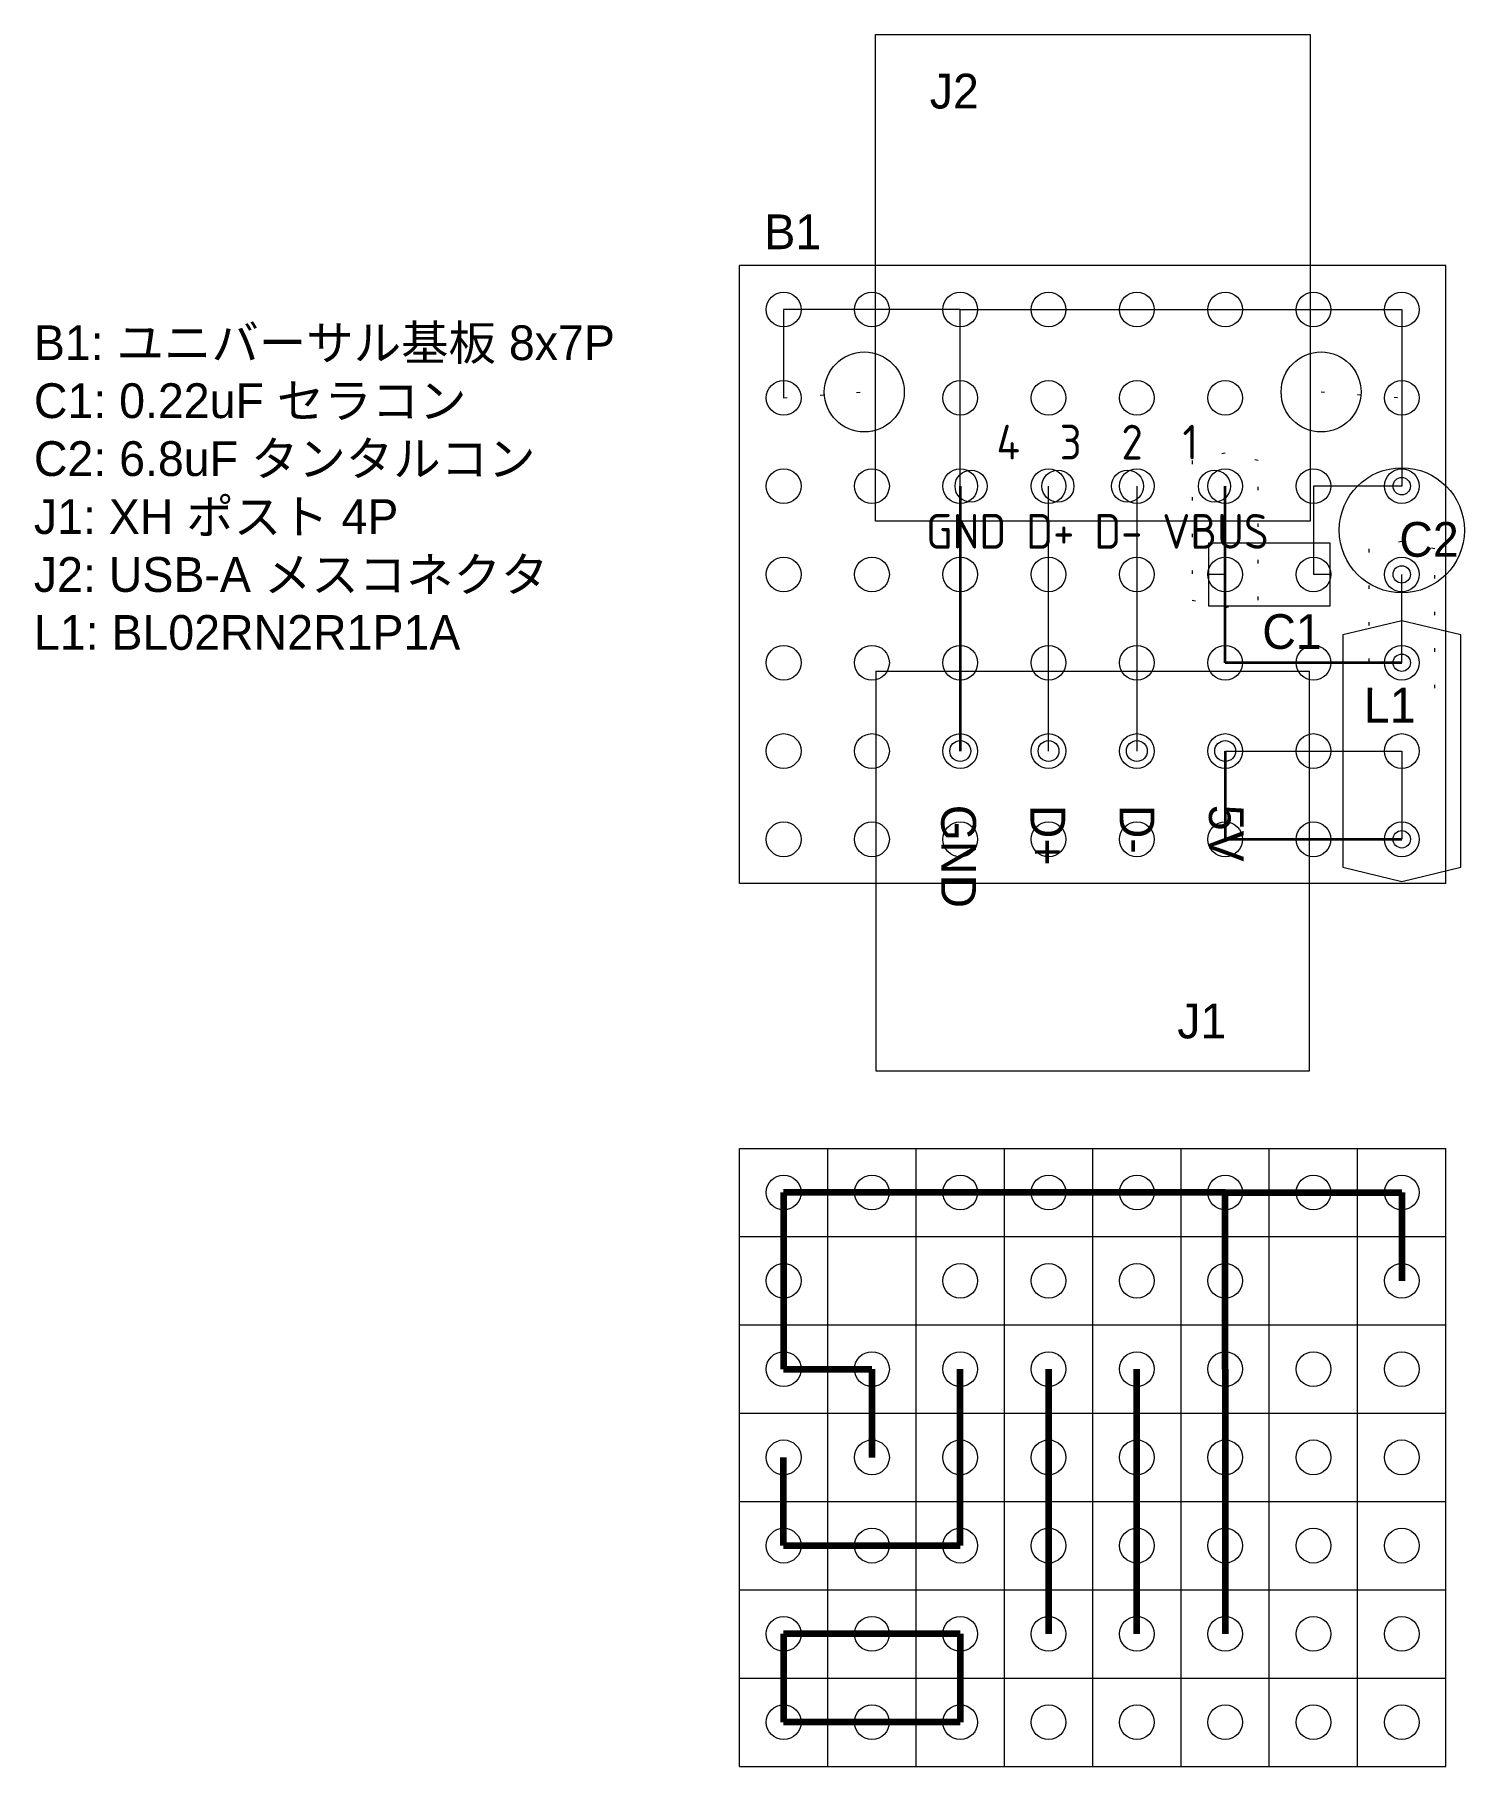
# Model space of a CAD drawing. Extents: x -21.5 to 19.6, y -26.7 to 23.1.
import ezdxf

# ---------------------------------------------------------------- set-up
doc = ezdxf.new("R2010")
doc.units = 0
doc.linetypes.add('DOTTINY', pattern=[0.9525, 0, -0.9525])
doc.layers.get('0').update_dxf_attribs({"linetype": 'CONTINUOUS', "lineweight": 9})
for name, color, linetype, lineweight in [('0_GND', 7, 'CONTINUOUS', 15), ('5V line', 1, 'CONTINUOUS', 15), ('condenser', 5, 'CONTINUOUS', 15)]:
    doc.layers.add(name, color=color, linetype=linetype, lineweight=lineweight)
for name, color, linetype, lineweight, true_color in [('0_wire', 92, 'CONTINUOUS', 15, 0x00c700), ('fuse', 96, 'CONTINUOUS', 15, 0x006c00), ('resister', 132, 'CONTINUOUS', 13, 0x00cbcb), ('terminal', 16, 'CONTINUOUS', 15, 0x800000), ('universal_board', 253, 'CONTINUOUS', 15, 0xa0a0a4)]:
    doc.layers.add(name, color=color, linetype=linetype, lineweight=lineweight, true_color=true_color)
doc.styles.add('iso', font='iso')
doc.styles.add('kst32b', font='kst32b')
doc.styles.add('unicode', font='unicode')

msp = doc.modelspace()

# ---------------------------------------------------------------- linework, layer by layer
at = {"layer": '0_GND'}
for p, q in [((2.54, 15.24), (0, 15.24)), ((0, 15.24), (0, 12.7)), ((5.08, 15.24), (2.54, 15.24)), ((5.08, 10.16), (5.08, 15.24)), ((5.08, 15.24), (17.78, 15.24)), ((17.78, 15.24), (17.78, 10.16)), ((17.78, 10.16), (15.24, 10.16)), ((15.24, 10.16), (15.24, 7.62))]:
    msp.add_line(p, q, dxfattribs=at)
at = {"layer": '0_GND', "lineweight": 35}
msp.add_line((5.08, 10.16), (5.08, 2.54), dxfattribs=at)
at = {"layer": '0_GND', "lineweight": 200}
for p, q in [((12.7, -10.16), (0, -10.16)), ((0, -10.16), (0, -15.24)), ((12.7, -15.24), (12.7, -10.16)), ((12.7, -10.16), (15.24, -10.16)), ((15.24, -10.16), (17.78, -10.16)), ((17.78, -10.16), (17.78, -12.7)), ((0, -15.24), (2.54, -15.24)), ((2.54, -15.24), (2.54, -17.78)), ((12.7, -15.24), (12.7, -22.86))]:
    msp.add_line(p, q, dxfattribs=at)
at = {"layer": '0_wire'}
for p, q in [((7.62, 2.54), (7.62, 10.16)), ((10.16, 10.16), (10.16, 2.54))]:
    msp.add_line(p, q, dxfattribs=at)
at = {"layer": '0_wire', "lineweight": 200}
for p, q in [((7.62, -15.24), (7.62, -22.86)), ((10.16, -22.86), (10.16, -15.24))]:
    msp.add_line(p, q, dxfattribs=at)
at = {"layer": '5V line', "linetype": 'DOTTINY'}
for p, q in [((12.7, 11.11), (11.75, 10.896)), ((13.65, 10.896), (12.7, 11.11)), ((11.75, 10.896), (11.75, 6.884)), ((13.65, 6.884), (13.65, 10.896)), ((11.75, 6.884), (12.7, 6.67)), ((12.7, 6.67), (13.65, 6.884))]:
    msp.add_line(p, q, dxfattribs=at)
at = {"layer": '5V line', "lineweight": 35}
for p, q in [((12.7, 7.62), (12.7, 10.16)), ((12.7, 5.08), (12.7, 7.62)), ((17.78, 5.08), (12.7, 5.08)), ((12.7, 2.54), (12.7, 0)), ((12.7, 0), (17.78, 0))]:
    msp.add_line(p, q, dxfattribs=at)
at = {"layer": '5V line'}
for p, q in [((17.78, 5.08), (17.78, 7.62)), ((12.7, 2.54), (17.78, 2.54)), ((17.78, 2.54), (17.78, 0))]:
    msp.add_line(p, q, dxfattribs=at)
at = {"layer": '5V line', "lineweight": 200}
for p, q in [((5.08, -17.78), (5.08, -15.24)), ((0, -20.32), (0, -17.78)), ((5.08, -20.32), (5.08, -17.78)), ((0, -20.32), (5.08, -20.32)), ((5.08, -22.86), (0, -22.86)), ((0, -22.86), (0, -25.4)), ((5.08, -22.86), (5.08, -25.4)), ((5.08, -25.4), (0, -25.4))]:
    msp.add_line(p, q, dxfattribs=at)
at = {"layer": '5V line', "linetype": 'DOTTINY'}
msp.add_lwpolyline([(17.78, 8.57), (16.83, 8.356), (16.83, 4.344), (17.78, 4.13), (18.73, 4.344), (18.73, 8.356), (17.78, 8.57)], dxfattribs=at)
at = {"layer": 'condenser'}
for p, q in [((15.72, 8.52), (12.22, 8.52)), ((12.22, 8.52), (12.22, 6.72)), ((15.72, 6.72), (15.72, 8.52)), ((12.7, 7.62), (12.22, 7.62)), ((15.72, 7.62), (15.24, 7.62)), ((12.22, 6.72), (15.72, 6.72))]:
    msp.add_line(p, q, dxfattribs=at)
for centre, radius in [((17.78, 8.89), 1.8), ((17.78, 10.16), 0.25), ((17.78, 7.62), 0.25)]:
    msp.add_circle(centre, radius, dxfattribs=at)
at = {"layer": 'fuse'}
msp.add_lwpolyline([(16.08, 5.883), (16.08, -0.803), (17.78, -1.21), (19.48, -0.803), (19.48, 5.883), (17.78, 6.29), (16.08, 5.883)], dxfattribs=at)
for centre in [(17.78, 5.08), (17.78, 0)]:
    msp.add_circle(centre, 0.25, dxfattribs=at)
at = {"layer": 'resister', "linetype": 'DOTTINY', "lineweight": 13}
for p, q in [((0, 12.7), (2.32, 12.87)), ((15.46, 12.87), (17.78, 12.7))]:
    msp.add_line(p, q, dxfattribs=at)
at = {"layer": 'terminal'}
for p, q in [((2.64, 23.15), (15.14, 23.15)), ((2.64, 9.15), (2.64, 23.15)), ((15.14, 23.15), (15.14, 9.15)), ((15.14, 9.15), (2.64, 9.15)), ((2.65, 4.84), (2.65, -6.66)), ((2.65, 4.84), (15.13, 4.84)), ((15.13, -6.66), (15.13, 4.84)), ((2.65, -6.66), (15.13, -6.66))]:
    msp.add_line(p, q, dxfattribs=at)
for centre, radius in [((2.32, 12.87), 1.15), ((15.46, 12.87), 1.15), ((5.39, 10.16), 0.46), ((7.89, 10.16), 0.46), ((9.89, 10.16), 0.46), ((12.39, 10.16), 0.46), ((5.08, 2.54), 0.3), ((7.62, 2.54), 0.3), ((10.16, 2.54), 0.3), ((12.7, 2.54), 0.3)]:
    msp.add_circle(centre, radius, dxfattribs=at)
at = {"layer": 'universal_board'}
for p, q in [((19.05, 16.51), (-1.27, 16.51)), ((-1.27, -1.27), (-1.27, 16.51)), ((19.05, -1.27), (19.05, 16.51)), ((19.05, -1.27), (-1.27, -1.27)), ((-1.27, -8.89), (19.05, -8.89)), ((-1.27, -26.67), (-1.27, -8.89)), ((1.27, -26.67), (1.27, -8.89)), ((3.81, -26.67), (3.81, -8.89)), ((6.35, -26.67), (6.35, -8.89)), ((8.89, -26.67), (8.89, -8.89)), ((11.43, -26.67), (11.43, -8.89)), ((13.97, -26.67), (13.97, -8.89)), ((16.51, -26.67), (16.51, -8.89)), ((19.05, -26.67), (19.05, -8.89)), ((-1.27, -11.43), (19.05, -11.43)), ((-1.27, -13.97), (19.05, -13.97)), ((-1.27, -16.51), (19.05, -16.51)), ((-1.27, -19.05), (19.05, -19.05)), ((-1.27, -21.59), (19.05, -21.59)), ((-1.27, -24.13), (19.05, -24.13)), ((-1.27, -26.67), (19.05, -26.67))]:
    msp.add_line(p, q, dxfattribs=at)
for centre in [(0, 15.24), (2.54, 15.24), (5.08, 15.24), (7.62, 15.24), (10.16, 15.24), (12.7, 15.24), (15.24, 15.24), (17.78, 15.24), (0, 12.7), (5.08, 12.7), (7.62, 12.7), (10.16, 12.7), (12.7, 12.7), (17.78, 12.7), (0, 10.16), (2.54, 10.16), (5.08, 10.16), (7.62, 10.16), (10.16, 10.16), (12.7, 10.16), (15.24, 10.16), (17.78, 10.16), (0, 7.62), (2.54, 7.62), (5.08, 7.62), (7.62, 7.62), (10.16, 7.62), (12.7, 7.62), (15.24, 7.62), (17.78, 7.62), (0, 5.08), (2.54, 5.08), (5.08, 5.08), (7.62, 5.08), (10.16, 5.08), (12.7, 5.08), (15.24, 5.08), (17.78, 5.08), (0, 2.54), (2.54, 2.54), (5.08, 2.54), (7.62, 2.54), (10.16, 2.54), (12.7, 2.54), (15.24, 2.54), (17.78, 2.54), (0, 0), (2.54, 0), (5.08, 0), (7.62, 0), (10.16, 0), (12.7, 0), (15.24, 0), (17.78, 0), (0, -10.16), (2.54, -10.16), (5.08, -10.16), (7.62, -10.16), (10.16, -10.16), (12.7, -10.16), (15.24, -10.16), (17.78, -10.16), (0, -12.7), (5.08, -12.7), (7.62, -12.7), (10.16, -12.7), (12.7, -12.7), (17.78, -12.7), (0, -15.24), (2.54, -15.24), (5.08, -15.24), (7.62, -15.24), (10.16, -15.24), (12.7, -15.24), (15.24, -15.24), (17.78, -15.24), (0, -17.78), (2.54, -17.78), (5.08, -17.78), (7.62, -17.78), (10.16, -17.78), (12.7, -17.78), (15.24, -17.78), (17.78, -17.78), (0, -20.32), (2.54, -20.32), (5.08, -20.32), (7.62, -20.32), (10.16, -20.32), (12.7, -20.32), (15.24, -20.32), (17.78, -20.32), (0, -22.86), (2.54, -22.86), (5.08, -22.86), (7.62, -22.86), (10.16, -22.86), (12.7, -22.86), (15.24, -22.86), (17.78, -22.86), (0, -25.4), (2.54, -25.4), (5.08, -25.4), (7.62, -25.4), (10.16, -25.4), (12.7, -25.4), (15.24, -25.4), (17.78, -25.4)]:
    msp.add_circle(centre, 0.5, dxfattribs=at)

# ---------------------------------------------------------------- texts
at = {"insert": (-21.566, 10.112), "char_height": 1, "width": 17.61333, "attachment_point": 4, "style": 'kst32b'}
msp.add_mtext('B1: ユニバーサル基板 8x7P\\PC1: 0.22uF セラコン\\PC2: 6.8uF タンタルコン\\PJ1: XH ポスト 4P\\PJ2: USB-A メスコネクタ\\PL1: BL02RN2R1P1A', dxfattribs=at)
at = {"layer": 'condenser', "char_height": 1, "attachment_point": 4, "line_spacing_factor": 1.54}
for s, insert, width, style in [('C2', (17.709, 8.622), 1.30667, 'kst32b'), ('C1', (13.768, 5.97), 1, 'unicode')]:
    msp.add_mtext(s, dxfattribs=dict(at, insert=insert, width=width, style=style))
at = {"layer": 'fuse', "insert": (16.689, 3.86), "char_height": 1, "width": 1.20222, "attachment_point": 4, "line_spacing_factor": 1.54, "style": 'kst32b'}
msp.add_mtext('L1', dxfattribs=at)
at = {"layer": 'terminal', "char_height": 1, "line_spacing_factor": 1.54}
for s, insert, width, attachment_point, style in [('J2', (4.202, 21.518), 1.23667, 4, 'kst32b'), ('4  3  2  1\\PGND D+ D- VBUS', (9.023, 10.143), 11.58333, 5, 'iso'), ('J1', (11.323, -5.233), 1.13222, 4, 'kst32b')]:
    msp.add_mtext(s, dxfattribs=dict(at, insert=insert, width=width, attachment_point=attachment_point, style=style))
at = {"layer": 'terminal', "insert": (8.876, 0.994), "char_height": 1, "width": 2.33333, "attachment_point": 4, "rotation": 270, "line_spacing_factor": 1.54, "style": 'unicode'}
msp.add_mtext('5V\\PD-\\PD+\\PGND', dxfattribs=at)
at = {"layer": 'universal_board', "insert": (-0.556, 17.477), "char_height": 1, "width": 1.20222, "attachment_point": 4, "line_spacing_factor": 1.54, "style": 'kst32b'}
msp.add_mtext('B1', dxfattribs=at)

doc.saveas('drawing.dxf')
